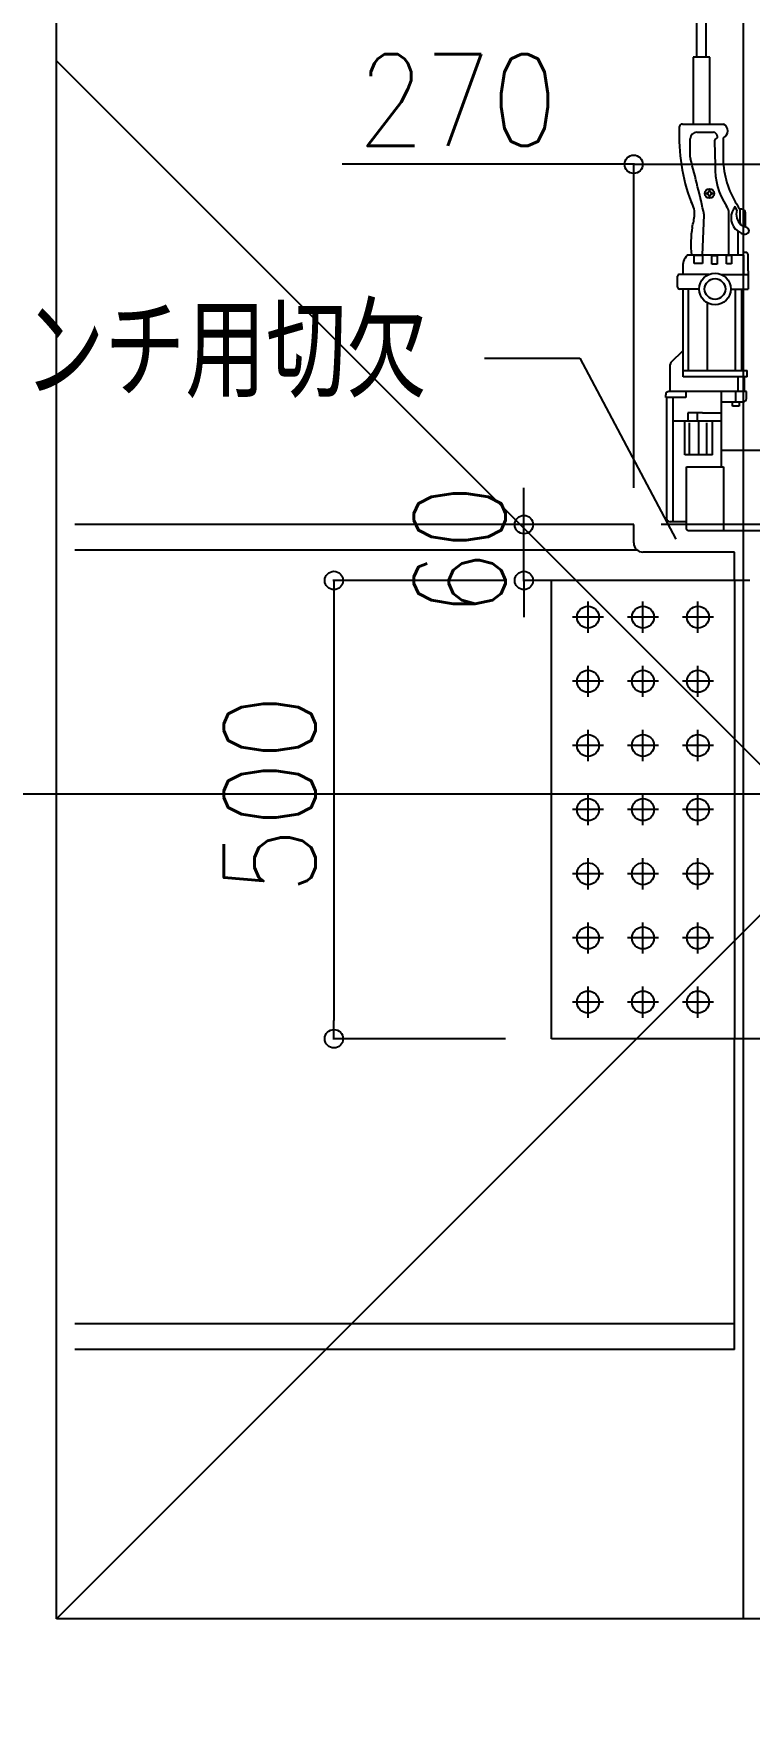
# Model space of a CAD drawing. Extents: x -668440 to 1010955, y -1678500 to 210463.
# Drawn here: x -617260 to -609445, y -742651 to -724355 of the extents above; entities that cross this region are included whole.
import ezdxf
from ezdxf.enums import TextEntityAlignment as Align

# ---------------------------------------------------------------- set-up
doc = ezdxf.new("R2010")
doc.units = 0
doc.header["$MEASUREMENT"] = 0
doc.linetypes.add('CENTER', pattern=[2, 1.25, -0.25, 0.25, -0.25])
doc.layers.get('0').update_dxf_attribs({"color": 3, "linetype": 'CONTINUOUS'})
doc.layers.get('Defpoints').update_dxf_attribs({"color": 251, "linetype": 'CONTINUOUS'})
for name, color, linetype in [('Sボルト', 2, 'CONTINUOUS'), ('S大梁', 4, 'CONTINUOUS'), ('S柱', 4, 'CONTINUOUS'), ('寸法', 3, 'CONTINUOUS'), ('注記', 3, 'CONTINUOUS'), ('通り芯', 3, 'CENTER')]:
    doc.layers.add(name, color=color, linetype=linetype)
doc.styles.add('DRACAD', font='txt', dxfattribs={"width": 0.85, "bigfont": 'extfont2'})
doc.dimstyles.new('MYDIM', dxfattribs={"dimtxt": 120, "dimasz": 20, "dimexe": 1.25, "dimexo": 50, "dimgap": 50, "dimtad": 1, "dimdec": 4, "dimdsep": 46, "dimtxsty": 'DRACAD', "dimblk": 'ORIGIN', "dimcen": 2.5, "dimadec": 0, "dimazin": 0, "dimtfac": 1, "dimtdec": 4, "dimtmove": 0, "dimatfit": 3, "dimfxl": 1, "dimtolj": 1, "dimtzin": 0, "dimarcsym": 0})

# ---------------------------------------------------------------- blocks, each defined once
blk = doc.blocks.new('_ORIGIN')
at = {"color": 0, "linetype": 'ByBlock', "lineweight": -2}
blk.add_line((0, 0), (-1, 0), dxfattribs=at)
blk.add_circle((0, 0), 0.5, dxfattribs=at)
blk = doc.blocks.new('*D10610')
at = {"layer": 'Defpoints', "color": 0}
for p in [(-228260.6, -377596), (-228140.8, -377596), (-228130.8, -377657)]:
    blk.add_point(p, dxfattribs=at)
at = {"layer": '寸法', "color": 0, "lineweight": -2, "ltscale": 0.333333}
for p, q in [((-228260.6, -377576), (-228260.6, -377556)), ((-228190.8, -377596), (-228261.8, -377596)), ((-228260.6, -377657), (-228260.6, -377596)), ((-228180.8, -377657), (-228261.8, -377657)), ((-228260.6, -377677), (-228260.6, -377697))]:
    blk.add_line(p, q, dxfattribs=at)
at = {"layer": '寸法', "color": 0, "linetype": 'ByBlock', "lineweight": -2, "xscale": 20, "yscale": 20, "zscale": 20}
for p, rotation in [((-228260.6, -377596), 270), ((-228260.6, -377657), 90)]:
    blk.add_blockref('_ORIGIN', p, dxfattribs=dict(at, rotation=rotation))
at = {"layer": '寸法', "color": 0, "insert": (-228330.6, -377624), "char_height": 100, "attachment_point": 5, "rotation": 90, "style": 'DRACAD'}
blk.add_mtext('\\A1;60', dxfattribs=at)
blk = doc.blocks.new('*D10611')
at = {"layer": 'Defpoints', "color": 0}
for p in [(-227870.8, -377202.9), (-227870.8, -377391.2), (-228140.8, -377606)]:
    blk.add_point(p, dxfattribs=at)
at = {"layer": '寸法', "color": 0, "lineweight": -2}
for p, q in [((-228140.8, -377202.9), (-228459, -377202.9)), ((-228140.8, -377556), (-228140.8, -377201.6)), ((-228120.8, -377202.9), (-227890.8, -377202.9)), ((-227870.8, -377341.2), (-227870.8, -377201.6))]:
    blk.add_line(p, q, dxfattribs=at)
at = {"layer": '寸法', "color": 0, "linetype": 'ByBlock', "lineweight": -2, "xscale": 20, "yscale": 20, "zscale": 20, "rotation": 180}
blk.add_blockref('_ORIGIN', (-228140.8, -377202.9), dxfattribs=at)
at = {"layer": '寸法', "color": 0, "linetype": 'ByBlock', "lineweight": -2, "xscale": 20, "yscale": 20, "zscale": 20}
blk.add_blockref('_ORIGIN', (-227870.8, -377202.9), dxfattribs=at)
at = {"layer": '寸法', "color": 0, "insert": (-228332.8, -377132.9), "char_height": 100, "attachment_point": 5, "style": 'DRACAD'}
blk.add_mtext('\\A1;270', dxfattribs=at)
blk = doc.blocks.new('TC01')
at = {"layer": '注記', "color": 4, "linetype": 'Continuous'}
for p, q in [((4888.1, 30085.6), (4946.1, 30085.6)), ((4944.1, 30085.6), (4981.5, 30085.6)), ((4944.1, 30015.6), (4944.1, 30085.6)), ((4981.5, 30085.6), (4981.5, 30085.6)), ((4981.5, 30085.6), (4981.6, 30085.6)), ((4981.6, 30085.6), (4981.7, 30085.6)), ((4981.7, 30085.6), (4981.8, 30085.6)), ((4981.8, 30085.6), (4981.8, 30085.6)), ((4981.8, 30085.6), (4981.9, 30085.6)), ((4981.9, 30085.6), (4982, 30085.6)), ((4982, 30085.6), (4982.1, 30085.6)), ((4982.1, 30085.6), (4982.1, 30085.6)), ((4982.1, 30085.6), (4982.2, 30085.5)), ((4982.2, 30085.5), (4982.3, 30085.5)), ((4982.3, 30085.5), (4982.3, 30085.5)), ((4982.3, 30085.5), (4982.4, 30085.5)), ((4982.4, 30085.5), (4982.5, 30085.5)), ((4982.5, 30085.5), (4982.6, 30085.4)), ((4982.6, 30085.4), (4982.6, 30085.4)), ((4982.6, 30085.4), (4982.7, 30085.4)), ((4982.7, 30085.4), (4982.8, 30085.3)), ((4982.8, 30085.3), (4982.8, 30085.3)), ((4982.8, 30085.3), (4982.9, 30085.3)), ((4982.9, 30085.3), (4982.9, 30085.2)), ((4982.9, 30085.2), (4983, 30085.2)), ((4983, 30085.2), (4983.1, 30085.2)), ((4983.1, 30085.2), (4983.1, 30085.1)), ((4983.1, 30085.1), (4983.2, 30085.1)), ((4983.2, 30085.1), (4983.3, 30085)), ((4983.3, 30085), (4983.3, 30085)), ((4983.3, 30085), (4983.4, 30084.9)), ((4983.4, 30084.9), (4983.4, 30084.9)), ((4983.4, 30084.9), (4983.5, 30084.8)), ((4983.5, 30084.8), (4983.5, 30084.8)), ((4983.5, 30084.8), (4983.6, 30084.7)), ((4983.6, 30084.7), (4983.6, 30084.7)), ((4983.6, 30084.7), (4983.7, 30084.6)), ((4983.7, 30084.6), (4983.7, 30084.6)), ((4983.7, 30084.6), (4983.8, 30084.5)), ((4983.8, 30084.5), (4983.8, 30084.5)), ((4983.8, 30084.5), (4983.9, 30084.4)), ((4983.9, 30084.4), (4983.9, 30084.4)), ((4983.9, 30084.4), (4984, 30084.3)), ((4984, 30084.3), (4984, 30084.2)), ((4984, 30084.2), (4984, 30084.2)), ((4984, 30084.2), (4984.1, 30084.1)), ((4984.1, 30084.1), (4984.1, 30084)), ((4984.1, 30084), (4984.2, 30084)), ((4984.2, 30084), (4984.2, 30083.9)), ((4984.2, 30083.9), (4984.2, 30083.8)), ((4984.2, 30083.8), (4984.2, 30083.8)), ((4984.2, 30083.8), (4984.3, 30083.7)), ((4984.3, 30083.7), (4984.3, 30083.6)), ((4984.3, 30083.6), (4984.3, 30083.6)), ((4984.3, 30083.6), (4984.3, 30083.5)), ((4984.3, 30083.5), (4984.4, 30083.4)), ((4984.4, 30083.4), (4984.4, 30083.4)), ((4984.4, 30083.4), (4984.4, 30083.3)), ((4984.4, 30083.3), (4984.4, 30083.2)), ((4984.4, 30083.2), (4984.4, 30083.1)), ((4984.4, 30083.1), (4984.4, 30083.1)), ((4984.4, 30083.1), (4984.4, 30083)), ((4984.4, 30083), (4984.5, 30082.9)), ((4984.5, 30082.9), (4984.5, 30082.8)), ((4984.5, 30082.8), (4984.5, 30082.8)), ((4984.5, 30082.8), (4984.5, 30082.7)), ((4984.5, 30082.7), (4984.5, 30082.6)), ((4984.5, 30082.6), (4984.5, 30015.6)), ((4984.5, 30075.6), (5002.1, 30075.6)), ((4998.8, 30075.6), (4998.8, 29940.1)), ((5006.1, 29940.1), (5006.1, 30071.6)), ((4984.5, 30015.6), (4944.1, 30015.6)), ((4946.1, 30015.6), (4946.1, 29997.6)), ((4946.1, 29997.6), (4885.1, 29997.6)), ((4946.1, 29997.6), (4946.1, 29933.6)), ((4956.1, 30002.6), (4986.1, 30002.6)), ((4956.1, 30002.6), (4956.1, 29965.6)), ((4962.1, 30002.6), (4962.1, 29967.6)), ((4971.1, 30002.6), (4971.1, 29965.6)), ((4981.1, 30002.6), (4981.1, 29967.6)), ((4986.1, 30002.6), (4986.1, 29965.6)), ((4998.8, 29965.6), (4946.1, 29965.6)), ((4967.1, 29956.6), (4946.1, 29956.6)), ((4967.1, 29956.6), (4983.1, 29956.6)), ((4972.4, 29965.6), (4972.4, 29956.6)), ((4983.1, 29956.6), (4983.1, 29965.6)), ((4919.1, 29941.1), (4919.1, 29933.6)), ((4919.1, 29933.6), (4985.1, 29933.6)), ((4921.1, 29933.6), (4921.1, 29917.6)), ((4946.1, 29944.6), (4922.6, 29944.6)), ((4927.1, 29949.6), (4934.3, 29949.6)), ((4927.1, 29944.6), (4927.1, 29949.6)), ((4934.3, 29944.6), (4927.1, 29944.6)), ((4928.1, 29933.6), (4928.1, 29917.6)), ((4931.1, 29933.6), (4931.1, 29944.6)), ((4934.3, 29949.6), (4934.3, 29944.6)), ((4985.1, 29933.6), (4985.1, 29940.1)), ((4985.1, 29940.1), (5007.1, 29940.1)), ((4985.1, 29933.6), (5003.6, 29933.6)), ((5002.1, 29933.6), (5002.1, 29904.1)), ((5007.1, 29940.1), (5007.1, 29937.1)), ((4918.1, 29917.6), (4988.1, 29917.6)), ((4918.1, 29917.6), (4918.1, 29910.6)), ((4988.1, 29917.6), (4988.1, 29910.6)), ((4988.1, 29910.6), (4918.1, 29910.6)), ((4924.1, 29910.6), (4924.1, 29821.6)), ((4931.1, 29910.6), (4931.1, 29821.6)), ((4961.9, 29836.6), (4961.9, 29910.6)), ((4982.1, 29910.6), (4982.1, 29821.6)), ((4988.1, 29910.6), (4988.1, 29821.6)), ((5001, 29901.6), (4988.1, 29888.6)), ((4936.1, 29821.6), (4917.1, 29821.6)), ((4917.1, 29801.6), (4917.1, 29821.6)), ((4946.6, 29805.6), (4917.1, 29805.6)), ((4922.1, 29784.6), (4922.1, 29805.6)), ((4959.9, 29805.6), (4992.1, 29805.6)), ((4970.6, 29821.6), (4992.1, 29821.6)), ((4988.6, 29798.6), (4988.6, 29805.6)), ((4994.1, 29819.6), (4994.1, 29807.6)), ((4917.1, 29801.6), (4917.1, 29784.1)), ((4935.3, 29794.3), (4940.8, 29794.3)), ((4935.3, 29784.6), (4935.3, 29794.3)), ((4940.8, 29794.3), (4940.8, 29784.6)), ((4951.1, 29794.6), (4956.6, 29794.6)), ((4951.1, 29785), (4951.1, 29794.6)), ((4956.6, 29794.6), (4956.6, 29785)), ((4967.1, 29793.6), (4976.1, 29793.6)), ((4967.1, 29784.6), (4967.1, 29793.6)), ((4976.1, 29793.6), (4976.1, 29784.6)), ((4919.6, 29781.6), (4922.1, 29781.6)), ((4922.1, 29784.6), (4984.1, 29784.6)), ((4922.1, 29781.6), (4922.1, 29761.6)), ((4928.1, 29784.6), (4928.1, 29758.7)), ((4940.8, 29784.6), (4935.3, 29784.6)), ((4938.1, 29784.6), (4938.1, 29739.4)), ((4956.6, 29785), (4951.1, 29785)), ((4967.1, 29784.6), (4965.1, 29740.6)), ((4976.1, 29784.6), (4967.1, 29784.6)), ((4918.6, 29754.6), (4923.5, 29752.6)), ((4922.1, 29761.6), (4920.1, 29761.6)), ((4920.1, 29754), (4920.1, 29738.6)), ((4924.1, 29734.6), (4926.1, 29734.6)), ((4926.1, 29734.6), (4926.1, 29748.9)), ((4929.6, 29735.6), (4931.2, 29731.6)), ((4956.1, 29716.6), (4956.1, 29718.1)), ((4956.1, 29718.1), (4957.3, 29718.1)), ((4957.3, 29716.6), (4956.1, 29716.6)), ((4957.3, 29718.1), (4957.3, 29718.1)), ((4957.3, 29718.1), (4957.4, 29718.1)), ((4957.4, 29716.6), (4957.3, 29716.6)), ((4957.3, 29716.6), (4957.3, 29716.6)), ((4957.4, 29718.1), (4957.4, 29718.1)), ((4957.4, 29718.1), (4957.4, 29718.1)), ((4957.4, 29718.1), (4957.5, 29718.1)), ((4957.5, 29716.6), (4957.4, 29716.6)), ((4957.4, 29716.6), (4957.4, 29716.6)), ((4957.4, 29716.6), (4957.4, 29716.6)), ((4957.5, 29718.1), (4957.6, 29718.2)), ((4957.5, 29718.1), (4957.5, 29718.1)), ((4957.5, 29718.1), (4957.5, 29718.1)), ((4957.6, 29716.6), (4957.5, 29716.6)), ((4957.5, 29716.6), (4957.5, 29716.6)), ((4957.5, 29716.6), (4957.5, 29716.6)), ((4957.6, 29718.2), (4957.6, 29718.2)), ((4957.6, 29718.2), (4957.6, 29718.2)), ((4957.6, 29718.2), (4957.6, 29718.2)), ((4957.6, 29718.2), (4957.7, 29718.2)), ((4957.7, 29716.6), (4957.6, 29716.6)), ((4957.6, 29716.6), (4957.6, 29716.6)), ((4957.6, 29716.6), (4957.6, 29716.6)), ((4957.6, 29716.6), (4957.6, 29716.6)), ((4957.7, 29718.2), (4957.7, 29718.2)), ((4957.7, 29718.2), (4957.7, 29718.2)), ((4957.7, 29718.2), (4957.8, 29718.2)), ((4957.8, 29716.5), (4957.7, 29716.6)), ((4957.7, 29716.6), (4957.7, 29716.6)), ((4957.7, 29716.6), (4957.7, 29716.6)), ((4957.8, 29718.2), (4957.9, 29718.3)), ((4957.8, 29718.2), (4957.8, 29718.2)), ((4957.8, 29718.2), (4957.8, 29718.2)), ((4957.8, 29718.2), (4957.8, 29718.2)), ((4957.9, 29716.5), (4957.8, 29716.5)), ((4957.8, 29716.5), (4957.8, 29716.5)), ((4957.8, 29716.5), (4957.8, 29716.5)), ((4957.8, 29716.5), (4957.8, 29716.5)), ((4957.9, 29718.3), (4957.9, 29718.3)), ((4957.9, 29718.3), (4957.9, 29718.3)), ((4957.9, 29718.3), (4957.9, 29718.3)), ((4957.9, 29718.3), (4958, 29718.3)), ((4957.9, 29716.4), (4957.9, 29716.5)), ((4957.9, 29716.5), (4957.9, 29716.5)), ((4957.9, 29716.5), (4957.9, 29716.5)), ((4958, 29716.4), (4957.9, 29716.4)), ((4958, 29718.3), (4958, 29718.4)), ((4958, 29718.4), (4958.1, 29718.4)), ((4958, 29718.3), (4958, 29718.3)), ((4958.1, 29716.4), (4958, 29716.4)), ((4958, 29716.4), (4958, 29716.4)), ((4958, 29716.4), (4958, 29716.4)), ((4958.1, 29718.4), (4958.1, 29718.5)), ((4958.1, 29718.5), (4958.2, 29718.5)), ((4958.1, 29718.4), (4958.1, 29718.4)), ((4958.1, 29718.4), (4958.1, 29718.4)), ((4958.1, 29718.4), (4958.1, 29718.4)), ((4958.1, 29716.3), (4958.1, 29716.4)), ((4958.1, 29716.4), (4958.1, 29716.4)), ((4958.2, 29716.3), (4958.1, 29716.3)), ((4958.1, 29716.3), (4958.1, 29716.3)), ((4958.1, 29716.3), (4958.1, 29716.3)), ((4958.2, 29718.5), (4958.3, 29718.6)), ((4958.2, 29718.5), (4958.2, 29718.5)), ((4958.2, 29718.5), (4958.2, 29718.5)), ((4958.2, 29718.5), (4958.2, 29718.5)), ((4958.2, 29716.2), (4958.2, 29716.3)), ((4958.2, 29716.3), (4958.2, 29716.3)), ((4958.3, 29716.2), (4958.2, 29716.2)), ((4958.2, 29716.2), (4958.2, 29716.2)), ((4958.3, 29718.6), (4958.3, 29718.7)), ((4958.3, 29718.7), (4958.3, 29718.7)), ((4958.3, 29718.7), (4958.4, 29718.7)), ((4958.3, 29718.6), (4958.3, 29718.6)), ((4958.3, 29718.6), (4958.3, 29718.6)), ((4958.3, 29718.6), (4958.3, 29718.6)), ((4958.3, 29716.1), (4958.3, 29716.2)), ((4958.3, 29716.2), (4958.3, 29716.2)), ((4958.4, 29716), (4958.3, 29716.1)), ((4958.3, 29716.1), (4958.3, 29716.1)), ((4958.3, 29716.1), (4958.3, 29716.1)), ((4958.3, 29716.1), (4958.3, 29716.1)), ((4958.4, 29718.8), (4958.4, 29718.9)), ((4958.4, 29718.9), (4958.5, 29718.9)), ((4958.4, 29718.7), (4958.4, 29718.8)), ((4958.4, 29718.8), (4958.4, 29718.8)), ((4958.4, 29718.8), (4958.4, 29718.8)), ((4958.4, 29718.8), (4958.4, 29718.8)), ((4958.4, 29718.7), (4958.4, 29718.7)), ((4958.4, 29715.9), (4958.4, 29716)), ((4958.4, 29716), (4958.4, 29716)), ((4958.4, 29716), (4958.4, 29716)), ((4958.4, 29716), (4958.4, 29716)), ((4958.5, 29715.9), (4958.4, 29715.9)), ((4958.4, 29715.9), (4958.4, 29715.9)), ((4958.4, 29715.9), (4958.4, 29715.9)), ((4958.5, 29719.2), (4958.6, 29719.3)), ((4958.5, 29719.1), (4958.5, 29719.2)), ((4958.5, 29719.2), (4958.5, 29719.2)), ((4958.5, 29719.2), (4958.5, 29719.2)), ((4958.5, 29719), (4958.5, 29719.1)), ((4958.5, 29719.1), (4958.5, 29719.1)), ((4958.5, 29719.1), (4958.5, 29719.1)), ((4958.5, 29718.9), (4958.5, 29719)), ((4958.5, 29719), (4958.5, 29719)), ((4958.5, 29719), (4958.5, 29719)), ((4958.5, 29719), (4958.5, 29719)), ((4958.5, 29718.9), (4958.5, 29718.9)), ((4958.5, 29715.8), (4958.5, 29715.9)), ((4958.5, 29715.7), (4958.5, 29715.8)), ((4958.5, 29715.8), (4958.5, 29715.8)), ((4958.5, 29715.8), (4958.5, 29715.8)), ((4958.5, 29715.6), (4958.5, 29715.7)), ((4958.5, 29715.7), (4958.5, 29715.7)), ((4958.5, 29715.7), (4958.5, 29715.7)), ((4958.5, 29715.7), (4958.5, 29715.7)), ((4958.5, 29715.5), (4958.5, 29715.6)), ((4958.5, 29715.6), (4958.5, 29715.6)), ((4958.5, 29715.6), (4958.5, 29715.6)), ((4958.6, 29715.5), (4958.5, 29715.5)), ((4958.6, 29720.6), (4960.1, 29720.6)), ((4958.6, 29719.4), (4958.6, 29720.6)), ((4958.6, 29719.3), (4958.6, 29719.4)), ((4958.6, 29719.3), (4958.6, 29719.3)), ((4958.6, 29719.3), (4958.6, 29719.3)), ((4958.6, 29719.3), (4958.6, 29719.3)), ((4958.6, 29715.4), (4958.6, 29715.5)), ((4958.6, 29715.5), (4958.6, 29715.5)), ((4958.6, 29714.1), (4958.6, 29715.4)), ((4958.6, 29715.4), (4958.6, 29715.4)), ((4958.6, 29715.4), (4958.6, 29715.4)), ((4960.1, 29714.1), (4958.6, 29714.1)), ((4960.1, 29720.6), (4960.1, 29719.4)), ((4960.1, 29719.4), (4960.1, 29719.3)), ((4960.1, 29719.3), (4960.1, 29719.3)), ((4960.1, 29719.3), (4960.1, 29719.3)), ((4960.1, 29719.3), (4960.1, 29719.3)), ((4960.1, 29719.3), (4960.1, 29719.2)), ((4960.1, 29719.2), (4960.1, 29719.2)), ((4960.1, 29719.2), (4960.1, 29719.2)), ((4960.1, 29719.2), (4960.1, 29719.1)), ((4960.1, 29719.1), (4960.1, 29719.1)), ((4960.1, 29719.1), (4960.1, 29719.1)), ((4960.1, 29719.1), (4960.1, 29719)), ((4960.1, 29719), (4960.1, 29719)), ((4960.1, 29719), (4960.1, 29719)), ((4960.1, 29719), (4960.1, 29719)), ((4960.1, 29719), (4960.1, 29718.9)), ((4960.1, 29718.9), (4960.2, 29718.9)), ((4960.2, 29715.9), (4960.1, 29715.8)), ((4960.1, 29715.8), (4960.1, 29715.8)), ((4960.1, 29715.8), (4960.1, 29715.8)), ((4960.1, 29715.8), (4960.1, 29715.7)), ((4960.1, 29715.7), (4960.1, 29715.7)), ((4960.1, 29715.7), (4960.1, 29715.7)), ((4960.1, 29715.7), (4960.1, 29715.7)), ((4960.1, 29715.7), (4960.1, 29715.6)), ((4960.1, 29715.6), (4960.1, 29715.6)), ((4960.1, 29715.6), (4960.1, 29715.6)), ((4960.1, 29715.6), (4960.1, 29715.5)), ((4960.1, 29715.5), (4960.1, 29715.5)), ((4960.1, 29715.5), (4960.1, 29715.5)), ((4960.1, 29715.5), (4960.1, 29715.4)), ((4960.1, 29715.4), (4960.1, 29715.4)), ((4960.1, 29715.4), (4960.1, 29715.4)), ((4960.1, 29715.4), (4960.1, 29714.1)), ((4960.2, 29718.9), (4960.2, 29718.9)), ((4960.2, 29718.9), (4960.2, 29718.8)), ((4960.2, 29718.8), (4960.2, 29718.8)), ((4960.2, 29718.8), (4960.2, 29718.8)), ((4960.2, 29718.8), (4960.2, 29718.8)), ((4960.2, 29718.8), (4960.2, 29718.7)), ((4960.2, 29718.7), (4960.3, 29718.7)), ((4960.3, 29716), (4960.2, 29716)), ((4960.2, 29716), (4960.2, 29716)), ((4960.2, 29716), (4960.2, 29716)), ((4960.2, 29716), (4960.2, 29715.9)), ((4960.2, 29715.9), (4960.2, 29715.9)), ((4960.2, 29715.9), (4960.2, 29715.9)), ((4960.2, 29715.9), (4960.2, 29715.9)), ((4960.3, 29718.7), (4960.3, 29718.7)), ((4960.3, 29718.7), (4960.3, 29718.7)), ((4960.3, 29718.7), (4960.3, 29718.6)), ((4960.3, 29718.6), (4960.3, 29718.6)), ((4960.3, 29718.6), (4960.3, 29718.6)), ((4960.3, 29718.6), (4960.4, 29718.6)), ((4960.4, 29716.2), (4960.3, 29716.2)), ((4960.3, 29716.2), (4960.3, 29716.1)), ((4960.3, 29716.1), (4960.3, 29716.1)), ((4960.3, 29716.1), (4960.3, 29716.1)), ((4960.3, 29716.1), (4960.3, 29716.1)), ((4960.3, 29716.1), (4960.3, 29716)), ((4960.4, 29718.6), (4960.4, 29718.5)), ((4960.4, 29718.5), (4960.4, 29718.5)), ((4960.4, 29718.5), (4960.4, 29718.5)), ((4960.4, 29718.5), (4960.4, 29718.5)), ((4960.4, 29718.5), (4960.5, 29718.5)), ((4960.5, 29716.3), (4960.4, 29716.3)), ((4960.4, 29716.3), (4960.4, 29716.3)), ((4960.4, 29716.3), (4960.4, 29716.2)), ((4960.4, 29716.2), (4960.4, 29716.2)), ((4960.4, 29716.2), (4960.4, 29716.2)), ((4960.5, 29718.5), (4960.5, 29718.4)), ((4960.5, 29718.4), (4960.5, 29718.4)), ((4960.5, 29718.4), (4960.5, 29718.4)), ((4960.5, 29718.4), (4960.6, 29718.4)), ((4960.6, 29716.4), (4960.5, 29716.4)), ((4960.5, 29716.4), (4960.5, 29716.3)), ((4960.5, 29716.3), (4960.5, 29716.3)), ((4960.5, 29716.3), (4960.5, 29716.3)), ((4960.6, 29718.4), (4960.6, 29718.4)), ((4960.6, 29718.4), (4960.6, 29718.3)), ((4960.6, 29718.3), (4960.6, 29718.3)), ((4960.6, 29718.3), (4960.7, 29718.3)), ((4960.7, 29716.4), (4960.6, 29716.4)), ((4960.6, 29716.4), (4960.6, 29716.4)), ((4960.6, 29716.4), (4960.6, 29716.4)), ((4960.6, 29716.4), (4960.6, 29716.4)), ((4960.7, 29718.3), (4960.7, 29718.3)), ((4960.7, 29718.3), (4960.7, 29718.3)), ((4960.7, 29718.3), (4960.7, 29718.3)), ((4960.7, 29718.3), (4960.8, 29718.2)), ((4960.8, 29716.5), (4960.7, 29716.5)), ((4960.7, 29716.5), (4960.7, 29716.5)), ((4960.7, 29716.5), (4960.7, 29716.5)), ((4960.7, 29716.5), (4960.7, 29716.4)), ((4960.8, 29718.2), (4960.8, 29718.2)), ((4960.8, 29718.2), (4960.8, 29718.2)), ((4960.8, 29718.2), (4960.9, 29718.2)), ((4960.9, 29716.5), (4960.8, 29716.5)), ((4960.8, 29716.5), (4960.8, 29716.5)), ((4960.8, 29716.5), (4960.8, 29716.5)), ((4960.9, 29718.2), (4960.9, 29718.2)), ((4960.9, 29718.2), (4960.9, 29718.2)), ((4960.9, 29718.2), (4960.9, 29718.2)), ((4960.9, 29718.2), (4961, 29718.2)), ((4961, 29716.6), (4960.9, 29716.6)), ((4960.9, 29716.6), (4960.9, 29716.6)), ((4960.9, 29716.6), (4960.9, 29716.6)), ((4960.9, 29716.6), (4960.9, 29716.5)), ((4961, 29718.2), (4961, 29718.2)), ((4961, 29718.2), (4961, 29718.2)), ((4961, 29718.2), (4961.1, 29718.2)), ((4961.1, 29716.6), (4961, 29716.6)), ((4961, 29716.6), (4961, 29716.6)), ((4961, 29716.6), (4961, 29716.6)), ((4961.1, 29718.2), (4961.1, 29718.1)), ((4961.1, 29718.1), (4961.1, 29718.1)), ((4961.1, 29718.1), (4961.2, 29718.1)), ((4961.2, 29716.6), (4961.1, 29716.6)), ((4961.1, 29716.6), (4961.1, 29716.6)), ((4961.1, 29716.6), (4961.1, 29716.6)), ((4961.2, 29718.1), (4961.2, 29718.1)), ((4961.2, 29718.1), (4961.2, 29718.1)), ((4961.2, 29718.1), (4961.2, 29718.1)), ((4961.2, 29718.1), (4961.3, 29718.1)), ((4961.3, 29716.6), (4961.2, 29716.6)), ((4961.2, 29716.6), (4961.2, 29716.6)), ((4961.2, 29716.6), (4961.2, 29716.6)), ((4961.2, 29716.6), (4961.2, 29716.6)), ((4961.3, 29718.1), (4961.3, 29718.1)), ((4961.3, 29718.1), (4962.6, 29718.1)), ((4962.6, 29716.6), (4961.3, 29716.6)), ((4961.3, 29716.6), (4961.3, 29716.6)), ((4962.6, 29718.1), (4962.6, 29716.6)), ((4944.1, 29686.6), (4944.1, 29656.6)), ((4953.9, 29660.8), (4953.1, 29686.6)), ((4980.3, 29677.7), (4980.3, 29657.6)), ((4988.9, 29641.6), (4944.1, 29641.6)), ((4951.1, 29654.6), (4951.1, 29656.6)), ((4973.3, 29650.6), (4955.1, 29650.6)), ((4959.1, 29641.6), (4959.1, 29568.6)), ((4977.1, 29568.6), (4977.1, 29641.6)), ((4959.1, 29568.6), (4977.1, 29568.6)), ((4963.1, 29568.6), (4963.1, 29520.6)), ((4973.1, 29568.6), (4973.1, 29520.6))]:
    blk.add_line(p, q, dxfattribs=at)
for centre, radius in [((4953.3, 29821.6), 17.3), ((4953.3, 29821.6), 11.3), ((4959.3, 29717.4), 5.2)]:
    blk.add_circle(centre, radius, dxfattribs=at)
for centre, radius, start, end in [((5002.1, 30071.6), 4, 0, 90), ((4922.6, 29941.1), 3.5, 90, 180), ((5003.6, 29937.1), 3.5, 270, 0), ((4998.6, 29904.1), 3.5, 314.9999, 0), ((4992.1, 29819.6), 2, 0, 90), ((4992.1, 29807.6), 2, 270, 0), ((4971.3, 29797.1), 17.3, 315.0615, 4.8908), ((4919.6, 29784.1), 2.5, 180, 270), ((4870.6, 29772.6), 109.1, 350.2894, 6.3141), ((4920.1, 29757.6), 4, 90, 180), ((4920.1, 29758.3), 4, 179.9998, 248.1985), ((4915, 29739.6), 23.1, 45.5621, 72.164), ((4922.1, 29748.9), 4, 0.0001, 68.1986), ((4913.5, 29739.6), 16.6, 346.0423, 46.0423), ((4917.4, 29743.9), 18.4, 318.2149, 41.785), ((5054.5, 29732.1), 79.4, 163.8521, 173.8787), ((4924.1, 29738.6), 4, 180, 270), ((4843.5, 29676.3), 101.1, 5.8696, 35.2424), ((4953.1, 29739.4), 15, 180, 213.7781), ((6471.9, 30079.5), 1544.5, 192.675, 195.0095), ((4971.4, 29735), 5, 179.2506, 192.9272), ((4998.9, 29739.6), 23.4, 172.6244, 213.7991), ((4878.9, 29689.8), 74.3, 357.5621, 33.778), ((4790.2, 29655.1), 202.3, 357.1878, 20.7144), ((4973.3, 29677.7), 7, 0, 15.0095), ((4949.9, 29660.6), 4, 285.8487, 1.9091), ((4947.6, 29649.1), 8.28, 115.0169, 244.9831), ((4955.1, 29654.6), 4, 180, 270), ((4973.3, 29657.6), 7, 270, 0), ((4988.9, 29645.1), 3.5, 270, 0)]:
    blk.add_arc(centre, radius, start, end, dxfattribs=at)
blk = doc.blocks.new('*D10612')
at = {"layer": 'Defpoints', "color": 0}
for p in [(-228230.6, -377657), (-228468, -378157), (-228230.6, -378157)]:
    blk.add_point(p, dxfattribs=at)
at = {"layer": '寸法', "color": 0, "lineweight": -2, "ltscale": 0.333333}
for p, q in [((-228280.6, -377657), (-228469.2, -377657)), ((-228468, -377677), (-228468, -378137)), ((-228280.6, -378157), (-228469.2, -378157))]:
    blk.add_line(p, q, dxfattribs=at)
at = {"layer": '寸法', "color": 0, "linetype": 'ByBlock', "lineweight": -2, "xscale": 20, "yscale": 20, "zscale": 20}
for p, rotation in [((-228468, -377657), 90), ((-228468, -378157), 270)]:
    blk.add_blockref('_ORIGIN', p, dxfattribs=dict(at, rotation=rotation))
at = {"layer": '寸法', "color": 0, "insert": (-228538, -377890), "char_height": 100, "attachment_point": 5, "rotation": 90, "style": 'DRACAD'}
blk.add_mtext('\\A1;500', dxfattribs=at)
blk = doc.blocks.new('剛接合部C1Y')
at = {"layer": 'Defpoints'}
for p, q in [((-226970.77238, -376990), (-228770.77238, -378790)), ((-228770.77238, -377089.84916), (-226970.77238, -378889.84916)), ((-228030.77238, -377657, 54.73315), (-228030.77238, -378157, 937.52586))]:
    blk.add_line(p, q, dxfattribs=at)
at = {"layer": 'Defpoints', "transparency": 33554661}
blk.add_line((-227630.77238, -377596), (-228110.77238, -377596), dxfattribs=at)
at = {"layer": 'Defpoints'}
blk.add_lwpolyline([(-228770.77238, -378790), (-228770.77238, -376990), (-226970.77238, -376990), (-226970.77238, -378790)], close=True, dxfattribs=at)
at = {"layer": 'Sボルト'}
for p, q in [((-228013.89804, -377657, 54.73315), (-228230.64804, -377657, 54.73315)), ((-228230.64804, -378157, 54.73315), (-228230.64804, -377657, 54.73315)), ((-228190.64804, -377714, -245.26685), (-228190.64804, -377680, -245.26685)), ((-228130.64804, -377714, -245.26685), (-228130.64804, -377680, -245.26685)), ((-228070.64804, -377714, -245.26685), (-228070.64804, -377680, -245.26685)), ((-228173.64804, -377697, -545.26685), (-228207.64804, -377697, -545.26685)), ((-228113.64804, -377697, -245.26685), (-228147.64804, -377697, -245.26685)), ((-228053.64804, -377697, -245.26685), (-228087.64804, -377697, -245.26685)), ((-228190.64804, -377784, -245.26685), (-228190.64804, -377750, -245.26685)), ((-228130.64804, -377784, -245.26685), (-228130.64804, -377750, -245.26685)), ((-228070.64804, -377784, -245.26685), (-228070.64804, -377750, -245.26685)), ((-228173.64804, -377767, -245.26685), (-228207.64804, -377767, -245.26685)), ((-228113.64804, -377767, -245.26685), (-228147.64804, -377767, -245.26685)), ((-228053.64804, -377767, -245.26685), (-228087.64804, -377767, -245.26685)), ((-228190.64804, -377854, -245.26685), (-228190.64804, -377820, -245.26685)), ((-228130.64804, -377854, -245.26685), (-228130.64804, -377820, -245.26685)), ((-228070.64804, -377854, -245.26685), (-228070.64804, -377820, -245.26685)), ((-228173.64804, -377837, -545.26685), (-228207.64804, -377837, -545.26685)), ((-228113.64804, -377837, -245.26685), (-228147.64804, -377837, -245.26685)), ((-228053.64804, -377837, -245.26685), (-228087.64804, -377837, -245.26685)), ((-228190.64804, -377924, -245.26685), (-228190.64804, -377890, -245.26685)), ((-228130.64804, -377924, -245.26685), (-228130.64804, -377890, -245.26685)), ((-228070.64804, -377924, -245.26685), (-228070.64804, -377890, -245.26685)), ((-228173.64804, -377907, -545.26685), (-228207.64804, -377907, -545.26685)), ((-228113.64804, -377907, -245.26685), (-228147.64804, -377907, -245.26685)), ((-228053.64804, -377907, -245.26685), (-228087.64804, -377907, -245.26685)), ((-228173.64804, -377977, -545.26685), (-228207.64804, -377977, -545.26685)), ((-228190.64804, -377994, -245.26685), (-228190.64804, -377960, -245.26685)), ((-228113.64804, -377977, -245.26685), (-228147.64804, -377977, -245.26685)), ((-228130.64804, -377994, -245.26685), (-228130.64804, -377960, -245.26685)), ((-228053.64804, -377977, -245.26685), (-228087.64804, -377977, -245.26685)), ((-228070.64804, -377994, -245.26685), (-228070.64804, -377960, -245.26685)), ((-228190.64804, -378064, -245.26685), (-228190.64804, -378030, -245.26685)), ((-228130.64804, -378064, -245.26685), (-228130.64804, -378030, -245.26685)), ((-228070.64804, -378064, -245.26685), (-228070.64804, -378030, -245.26685)), ((-228173.64804, -378047, -545.26685), (-228207.64804, -378047, -545.26685)), ((-228113.64804, -378047, -245.26685), (-228147.64804, -378047, -245.26685)), ((-228053.64804, -378047, -245.26685), (-228087.64804, -378047, -245.26685)), ((-228190.64804, -378134, -245.26685), (-228190.64804, -378100, -245.26685)), ((-228130.64804, -378134, -245.26685), (-228130.64804, -378100, -245.26685)), ((-228070.64804, -378134, -245.26685), (-228070.64804, -378100, -245.26685)), ((-228173.64804, -378117, -545.26685), (-228207.64804, -378117, -545.26685)), ((-228113.64804, -378117, -245.26685), (-228147.64804, -378117, -245.26685)), ((-228053.64804, -378117, -245.26685), (-228087.64804, -378117, -245.26685)), ((-227870.64804, -378157, 54.73315), (-228230.64804, -378157, 54.73315))]:
    blk.add_line(p, q, dxfattribs=at)
for centre in [(-228190.64804, -377697, 54.73315), (-228130.64804, -377697, 54.73315), (-228070.64804, -377697, 54.73315), (-228190.64804, -377767, 54.73315), (-228130.64804, -377767, 54.73315), (-228070.64804, -377767, 54.73315), (-228190.64804, -377837, 54.73315), (-228130.64804, -377837, 54.73315), (-228070.64804, -377837, 54.73315), (-228190.64804, -377907, 54.73315), (-228130.64804, -377907, 54.73315), (-228070.64804, -377907, 54.73315), (-228190.64804, -377977, 54.73315), (-228130.64804, -377977, 54.73315), (-228070.64804, -377977, 54.73315), (-228190.64804, -378047, 54.73315), (-228130.64804, -378047, 54.73315), (-228070.64804, -378047, 54.73315), (-228190.64804, -378117, 54.73315), (-228130.64804, -378117, 54.73315), (-228070.64804, -378117, 54.73315)]:
    blk.add_circle(centre, 12, dxfattribs=at)
at = {"layer": 'S大梁'}
for p, q in [((-228140.77238, -377596), (-228750.77238, -377596)), ((-228140.77238, -377616), (-228140.77238, -377596)), ((-228136.77238, -377624), (-228750.77238, -377624)), ((-228030.77238, -377626), (-228130.77238, -377626)), ((-228030.77238, -377657, 54.73315), (-228030.77238, -377626)), ((-228030.77238, -378496), (-228030.77238, -378157, 54.73315)), ((-228030.77238, -378468), (-228750.77238, -378468)), ((-228030.77238, -378496), (-228750.77238, -378496))]:
    blk.add_line(p, q, dxfattribs=at)
blk.add_arc((-228130.77238, -377616), 10, 180, 270, dxfattribs=at)
at = {"layer": 'S柱'}
blk.add_line((-228020.77238, -378790), (-228020.77238, -376990), dxfattribs=at)
at = {"layer": '注記'}
for p, q in [((-228303.66729, -377414.56547, 500), (-228199.73387, -377414.56547, 500)), ((-228199.73387, -377414.56547, 500), (-228094.77238, -377611.97169))]:
    blk.add_line(p, q, dxfattribs=at)
at = {"layer": '通り芯', "linetype": 'CENTER', "ltscale": 1800}
blk.add_line((-226970.77238, -377890), (-232770.77238, -377890), dxfattribs=at)
at = {"rotation": 180}
blk.add_blockref('TC01', (-223098.71585, -347517.37342, 520), dxfattribs=at)
at = {"layer": '注記', "linetype": 'Continuous', "style": 'DRACAD', "width": 0.8}
blk.add_text('シアレンチ用切欠', height=100, dxfattribs=at).set_placement((-229070.28952, -377407.50098), align=Align.MIDDLE_LEFT)
at = {"layer": '寸法'}
dim = blk.add_linear_dim(base=(-227870.77238, -377202.88127), p1=(-228140.77238, -377606), p2=(-227870.77238, -377391.21461), dimstyle='MYDIM', override={"dimtxt": 100, "dimgap": 20}, dxfattribs=at)
dim.commit()
dim.dimension.update_dxf_attribs({"geometry": '*D10611', "text_midpoint": (-228332.77238, -377202.88127), "dimtype": 160})
at = {"layer": '寸法', "ltscale": 0.333333}
dim = blk.add_linear_dim(base=(-228260.56404, -377596), p1=(-228130.77238, -377657), p2=(-228140.77238, -377596), angle=90, text='60', dimstyle='MYDIM', override={"dimtxt": 100, "dimgap": 20}, dxfattribs=at)
dim.commit()
dim.dimension.update_dxf_attribs({"geometry": '*D10610', "text_midpoint": (-228260.56404, -377624), "dimtype": 160})
dim = blk.add_linear_dim(base=(-228467.98137, -378156.99994, 54.73315), p1=(-228230.64804, -377657, 54.73315), p2=(-228230.64804, -378156.99994, 54.73315), angle=270, dimstyle='MYDIM', override={"dimtxt": 100, "dimgap": 20, "dimdec": 0}, dxfattribs=at)
dim.commit()
dim.dimension.update_dxf_attribs({"geometry": '*D10612', "text_midpoint": (-228467.98137, -377890, 54.73315), "dimtype": 160})

msp = doc.modelspace()

# ---------------------------------------------------------------- block references
at = {"xscale": 10, "yscale": 10, "zscale": 10}
msp.add_blockref('剛接合部C1Y', (1670698.6842, 3046247.35843, 5600), dxfattribs=at)

doc.saveas('drawing.dxf')
